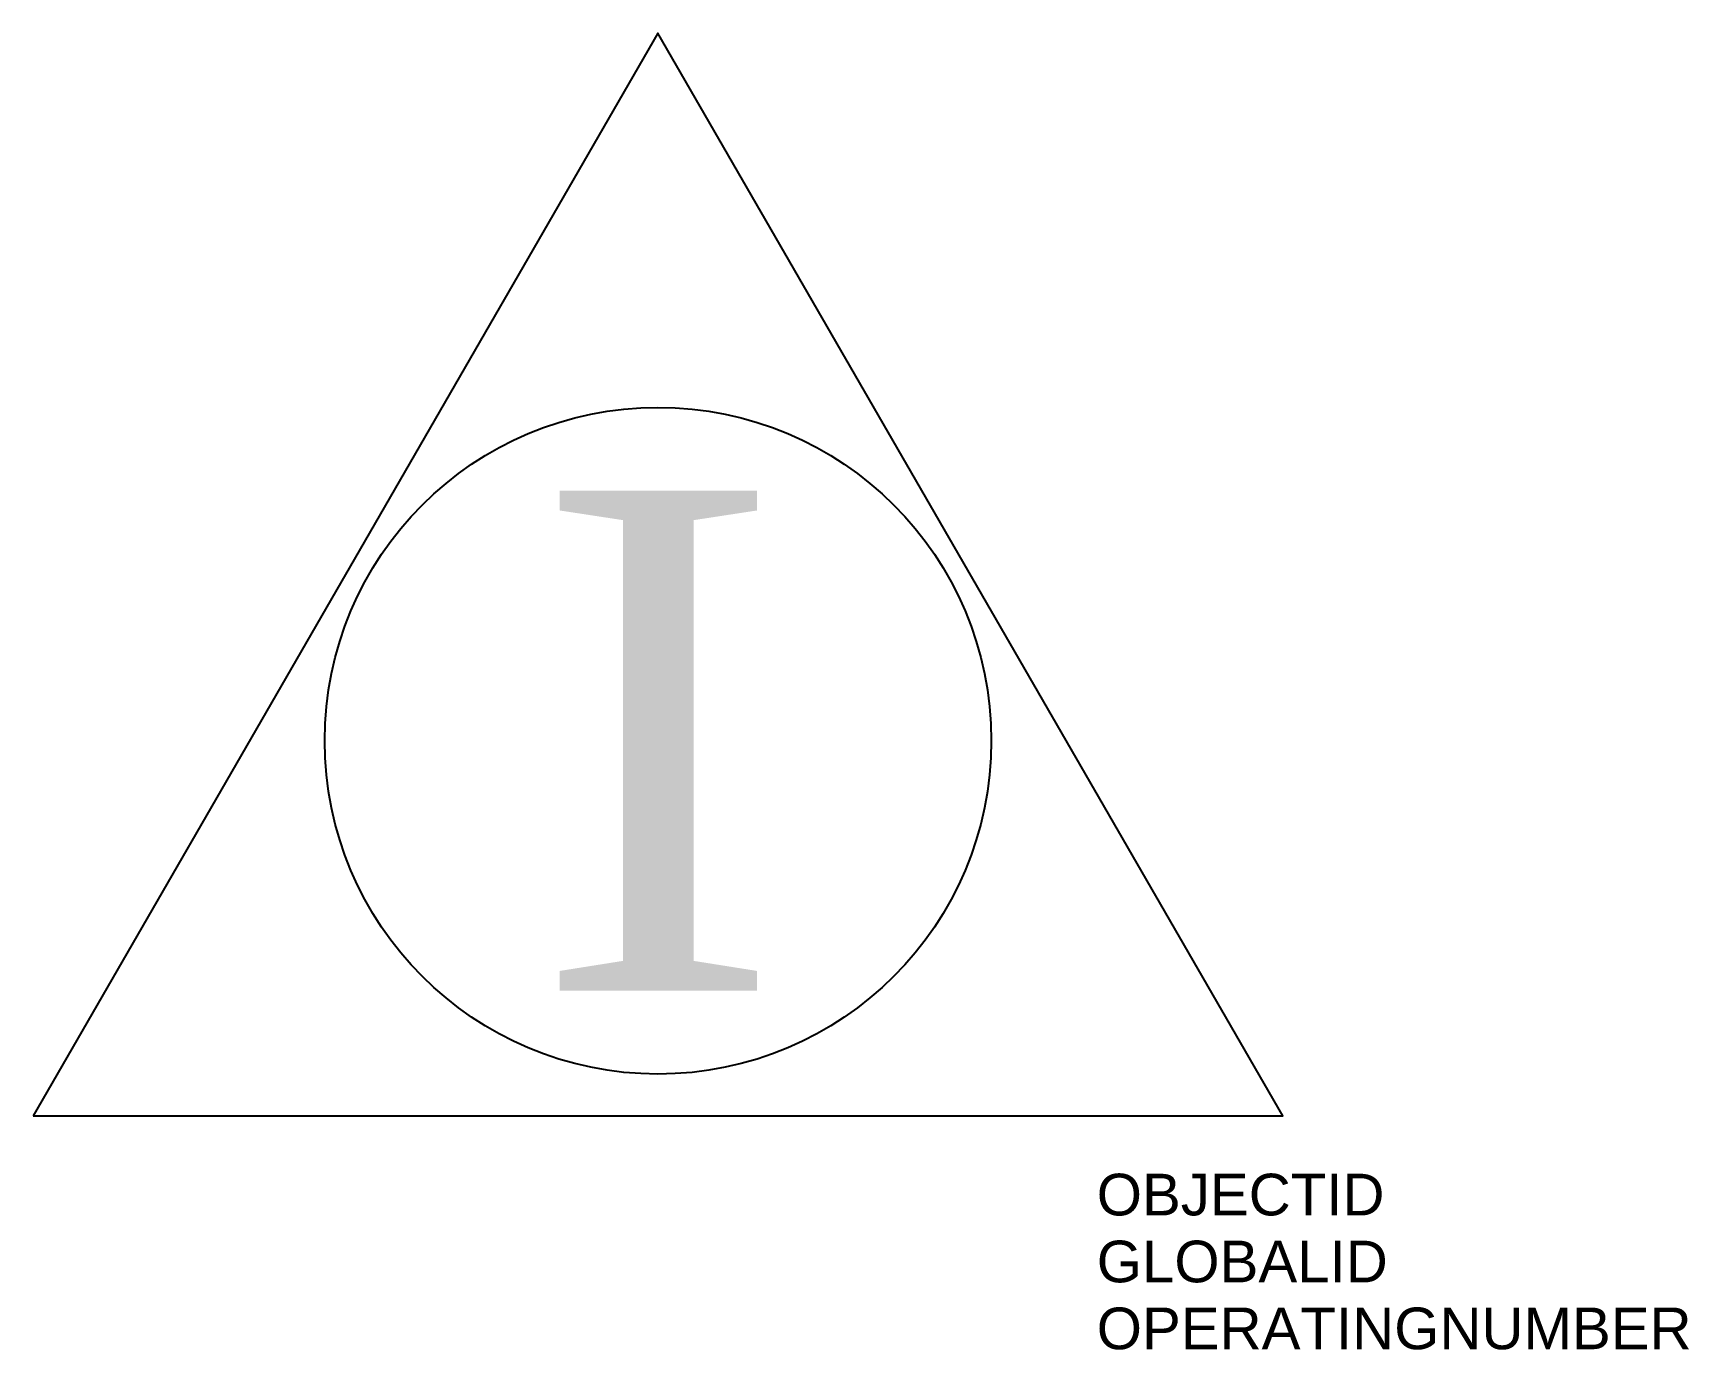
# Model space of a CAD drawing. Header units: feet. Extents: x -0.075 to 0.124, y -0.098 to 0.06.
import ezdxf

# ---------------------------------------------------------------- set-up
doc = ezdxf.new("R2010")
doc.units = ezdxf.units.FT
doc.header["$LTSCALE"] = 50
doc.header["$MEASUREMENT"] = 0
doc.linetypes.add('EESLU', pattern=[2, 1, 1])
doc.styles.get("Standard").update_dxf_attribs({"font": 'arial.ttf'})

msp = doc.modelspace()

# ---------------------------------------------------------------- linework, layer by layer
at = {"color": 0, "linetype": 'ByBlock'}
msp.add_lwpolyline([(-0.075, -0.07), (0.075, -0.07), (0, 0.0599), (0, 0.0599)], close=True, dxfattribs=at)
msp.add_circle((0, -0.025), 0.04, dxfattribs=at)

# ---------------------------------------------------------------- texts
at = {"color": 0, "linetype": 'ByBlock', "insert": (0, 0.005), "char_height": 0.06, "attachment_point": 2}
msp.add_mtext_dynamic_manual_height_columns('{\\fCentury|b0|i0|c0|p18;I}', width=5, gutter_width=2.5, heights=[0], dxfattribs=at)
at = {"color": 0, "linetype": 'EESLU', "flags": 1}
for tag, p in [('OBJECTID', (0.05266, -0.08196)), ('GLOBALID', (0.05266, -0.08999)), ('OPERATINGNUMBER', (0.05266, -0.09802))]:
    msp.add_attdef(tag, p, '', height=0.005, dxfattribs=at)

doc.saveas('drawing.dxf')
